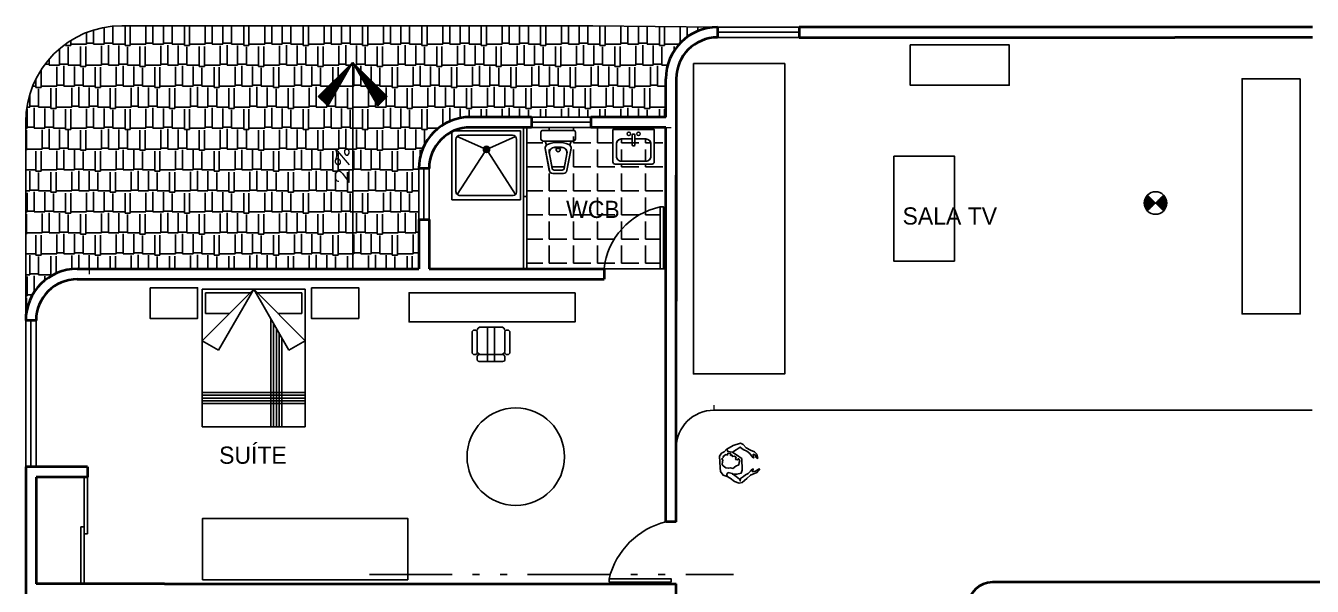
# Model space of a CAD drawing. Header units: millimetres. Extents: x 959 to 1071, y -109 to -6.
# Drawn here: x 1027.56 to 1046.27, y -16.27 to -8.12 of the extents above; entities that cross this region are included whole.
import ezdxf
from ezdxf.enums import TextEntityAlignment as Align

# ---------------------------------------------------------------- set-up
doc = ezdxf.new("R2010")
doc.units = ezdxf.units.MM
doc.linetypes.add('ACAD_ISO10W100', pattern=[18, 12, -3, 0, -3])
doc.linetypes.add('ACAD_ISO12W100', pattern=[21, 12, -3, 0, -3, 0, -3])
for name, color, linetype in [('1E-SIMB', 2, 'Continuous'), ('CORTERS', 1, 'ACAD_ISO12W100'), ('e', 8, 'Continuous'), ('m', 2, 'Continuous'), ('muebless', 90, 'Continuous'), ('prory1', 4, 'Continuous'), ('RARQ', 2, 'Continuous')]:
    doc.layers.add(name, color=color, linetype=linetype)
doc.layers.add('ejes', color=4, linetype='ACAD_ISO10W100', lineweight=0)
doc.layers.add('muro', color=1, linetype='Continuous', lineweight=40)
doc.styles.add('SIMPLEX', font='SIMPLEX', dxfattribs={"height": 0.15})

# ---------------------------------------------------------------- blocks, each defined once
blk = doc.blocks.new('CAMA2')
for p, q in [((-1.5, 0), (-1.5, 2)), ((-0.75, 2), (-1.5, 1.25)), ((-1.5, 2), (0, 2)), ((-1.45, 1.95), (-0.8, 1.95)), ((-1.45, 1.65), (-1.45, 1.95)), ((-0.75, 2), (-1.262, 1.113)), ((-0.75, 2), (-0.238, 1.113)), ((-0.75, 2), (0, 1.25)), ((-0.7, 1.95), (-0.05, 1.95)), ((-0.05, 1.95), (-0.05, 1.65)), ((0, 2), (0, 0)), ((-1.45, 1.65), (-1.1, 1.65)), ((-0.5, 1.567), (-0.5, 0)), ((-0.46, 1.498), (-0.46, 0)), ((-0.4, 1.65), (-0.05, 1.65)), ((-0.42, 1.428), (-0.42, 0)), ((-0.38, 1.359), (-0.38, 0)), ((-1.5, 1.25), (-1.262, 1.113)), ((-0.34, 1.29), (-0.34, 0)), ((0, 1.25), (-0.238, 1.113)), ((0, 0.5), (-1.5, 0.5)), ((0, 0.46), (-1.5, 0.46)), ((0, 0.42), (-1.5, 0.42)), ((0, 0.38), (-1.5, 0.38)), ((0, 0.34), (-1.5, 0.34)), ((0, 0), (-1.5, 0))]:
    blk.add_line(p, q)
blk = doc.blocks.new('*X16')
at = {"color": 0}
for p, q in [((1.246, 13.32), (1.315, 13.32)), ((1.247, 13.33), (1.314, 13.33)), ((1.247, 13.31), (1.313, 13.31)), ((1.25, 13.304), (1.25, 13.337)), ((1.252, 13.34), (1.309, 13.34)), ((1.253, 13.3), (1.308, 13.3)), ((1.26, 13.293), (1.26, 13.349)), ((1.262, 13.35), (1.299, 13.35)), ((1.265, 13.29), (1.296, 13.29)), ((1.27, 13.288), (1.27, 13.354)), ((1.28, 13.286), (1.28, 13.355)), ((1.29, 13.288), (1.29, 13.354)), ((1.3, 13.292), (1.3, 13.349)), ((1.31, 13.303), (1.31, 13.338))]:
    blk.add_line(p, q, dxfattribs=at)
blk = doc.blocks.new('Btp1')
at = {"layer": 'm'}
for p, q in [((0, -0.5), (0, 0.5)), ((0, 0.5), (1, 0.5)), ((0.063, -0.381), (0.063, 0.381)), ((0.081, 0.423), (0.249, 0.045)), ((0.123, 0.441), (0.889, 0.441)), ((0.925, 0.426), (0.306, 0.028)), ((0.939, 0.391), (0.939, -0.381)), ((1, 0.5), (1, -0.5)), ((0.081, -0.423), (0.25, -0.039)), ((0.922, -0.423), (0.306, -0.022)), ((1, -0.5), (0, -0.5)), ((0.889, -0.441), (0.123, -0.441))]:
    blk.add_line(p, q, dxfattribs=at)
for radius in [0.0456, 0.0407]:
    blk.add_circle((0.268, 0.003), radius, dxfattribs=at)
for centre, radius, start, end in [((0.123, 0.381), 0.06, 90, 180), ((0.889, 0.391), 0.05, 360, 90), ((0.123, -0.381), 0.06, 180, 270), ((0.879, -0.381), 0.06, 270, 0)]:
    blk.add_arc(centre, radius, start, end, dxfattribs=at)
blk.add_blockref('*X16', (-1.012, -13.318), dxfattribs=at)
blk = doc.blocks.new('MUBA02PL')
at = {"color": 0, "linetype": 'ByBlock'}
for p, q in [((0.025, -0.225), (0.025, 0.225)), ((0.145, 0.25), (0.05, 0.25)), ((0.18, 0.212), (0.18, 0.215)), ((0.18, 0.212), (0.18, -0.212)), ((0.208, 0.178), (0.238, 0.171)), ((0.609, 0.128), (0.284, 0.187)), ((0.65, -0.079), (0.65, 0.079)), ((0.208, -0.178), (0.238, -0.171)), ((0.284, -0.187), (0.609, -0.128)), ((0.05, -0.25), (0.145, -0.25)), ((0.18, -0.215), (0.18, -0.212))]:
    blk.add_line(p, q, dxfattribs=at)
for points in [[(0.575, 0.089), (0.365, 0.127, 0.467538), (0.27, 0.048), (0.27, -0.048, 0.467538), (0.365, -0.127), (0.575, -0.089, 0.362827), (0.6, -0.059), (0.6, 0.059, 0.362827)], [(0.285, -0.025, 2), (0.285, 0.025)]]:
    blk.add_lwpolyline(points, format="xyb", close=True, dxfattribs=at)
for centre, radius, start, end in [((0.05, 0.225), 0.025, 90, 180), ((0.145, 0.215), 0.035, 0, 90), ((0.215, 0.212), 0.035, 180, 257.3856), ((0.276, 0.138), 0.05, 79.7685, 159.3632), ((0.641, 0), 0.441, 159.3632, 200.6368), ((0.6, 0.079), 0.05, 0, 79.7685), ((0.215, -0.212), 0.035, 102.6144, 180), ((0.276, -0.138), 0.05, 200.6368, 280.2315), ((0.6, -0.079), 0.05, 280.2315, 0), ((0.05, -0.225), 0.025, 180, 270), ((0.145, -0.215), 0.035, 270, 0)]:
    blk.add_arc(centre, radius, start, end, dxfattribs=at)
blk = doc.blocks.new('WC4')
at = {"layer": 'e', "xscale": -1, "rotation": 270}
blk.add_blockref('MUBA02PL', (-0.004, -0.291), dxfattribs=at)
blk = doc.blocks.new('LLAVES')
at = {"color": 0, "linetype": 'ByBlock'}
for p, q in [((0.0154, 0.0047), (0.0154, -0.0047)), ((0.0948, 0.0097), (0.0204, 0.0097)), ((0.0998, -0.0047), (0.0998, 0.0047)), ((0.0204, -0.0097), (0.0948, -0.0097))]:
    blk.add_line(p, q, dxfattribs=at)
for centre in [(0.013, 0.0346), (0.013, -0.0355)]:
    blk.add_circle(centre, 0.013, dxfattribs=at)
for centre, start, end in [((0.0204, 0.0047), 90, 180), ((0.0948, 0.0047), 0, 90), ((0.0204, -0.0047), 180, 270), ((0.0948, -0.0047), 270, 360)]:
    blk.add_arc(centre, 0.005, start, end, dxfattribs=at)
blk = doc.blocks.new('MUBA08PL')
at = {"color": 0, "linetype": 'ByBlock'}
for p, q in [((0.025, -0.3), (0.025, 0.3)), ((0.025, 0.3), (0.495, 0.3)), ((0.233, 0.251), (0.411, 0.251)), ((0.525, 0.27), (0.525, -0.27)), ((0.161, 0.019), (0.161, 0.179)), ((0.483, 0.179), (0.483, -0.179)), ((0.161, -0.179), (0.161, -0.019)), ((0.495, -0.3), (0.025, -0.3)), ((0.411, -0.251), (0.233, -0.251))]:
    blk.add_line(p, q, dxfattribs=at)
for centre, radius, start, end in [((0.233, 0.179), 0.072, 90, 180), ((0.411, 0.179), 0.072, 360, 90), ((0.495, 0.27), 0.03, 360, 90), ((0.233, -0.179), 0.072, 180, 270), ((0.411, -0.179), 0.072, 270, 360), ((0.495, -0.27), 0.03, 270, 360)]:
    blk.add_arc(centre, radius, start, end, dxfattribs=at)
at = {"color": 0, "linetype": 'ByBlock', "xscale": 2, "yscale": 2, "zscale": 2}
blk.add_blockref('LLAVES', (0.06, 0), dxfattribs=at)
blk = doc.blocks.new('LAVABO')
at = {"layer": 'e', "xscale": -1, "rotation": 270}
blk.add_blockref('MUBA08PL', (-0.002, -0.158), dxfattribs=at)
blk = doc.blocks.new('*X21')
at = {"color": 0}
for p, q in [((28.704, 12.739), (28.775, 12.78)), ((28.704, 12.727), (28.783, 12.773)), ((28.705, 12.751), (28.768, 12.787)), ((28.706, 12.717), (28.79, 12.765)), ((28.707, 12.764), (28.761, 12.795)), ((28.708, 12.706), (28.797, 12.758)), ((28.711, 12.697), (28.805, 12.751)), ((28.712, 12.778), (28.753, 12.802)), ((28.715, 12.687), (28.812, 12.743)), ((28.719, 12.794), (28.746, 12.809)), ((28.72, 12.678), (28.816, 12.734)), ((28.725, 12.67), (28.789, 12.707)), ((28.733, 12.813), (28.739, 12.816)), ((28.819, 12.736), (28.918, 12.793)), ((28.827, 12.729), (28.923, 12.784)), ((28.834, 12.721), (28.927, 12.775)), ((28.841, 12.714), (28.93, 12.765)), ((28.844, 12.762), (28.913, 12.802)), ((28.849, 12.707), (28.932, 12.755)), ((28.856, 12.699), (28.933, 12.744)), ((28.863, 12.692), (28.933, 12.733)), ((28.871, 12.789), (28.907, 12.81)), ((28.871, 12.685), (28.932, 12.72)), ((28.878, 12.677), (28.93, 12.707)), ((28.898, 12.816), (28.9, 12.817)), ((28.731, 12.662), (28.762, 12.68)), ((28.885, 12.67), (28.925, 12.693)), ((28.893, 12.663), (28.916, 12.677))]:
    blk.add_line(p, q, dxfattribs=at)
blk = doc.blocks.new('E30')
at = {"layer": '1E-SIMB'}
for p, q in [((0.088, 0.088), (-0.088, -0.088)), ((0.088, -0.088), (-0.088, 0.088))]:
    blk.add_line(p, q, dxfattribs=at)
for start, end in [(135, 225), (45, 135), (315, 45), (225, 315)]:
    blk.add_arc((0, 0), 0.125, start, end, dxfattribs=at)
at = {"layer": '1E-SIMB', "xscale": 1.089468481597521, "yscale": 1.089468481597521, "zscale": 1.089468481597522}
blk.add_blockref('*X21', (-31.397, -13.876), dxfattribs=at)
blk = doc.blocks.new('Eschum13')
at = {"color": 0, "linetype": 'ByBlock'}
for points in [[(-0.081, 0.2), (-0.119, 0.16), (-0.158, 0.138), (-0.185, 0.094), (-0.183, 0.011), (-0.179, -0.075), (-0.173, -0.128), (-0.134, -0.179), (-0.075, -0.202)], [(0.004, 0.153), (0.096, 0.09), (0.139, 0.06), (0.143, -0.109), (0.13, -0.151), (0.066, -0.168), (-0.002, -0.164)]]:
    blk.add_lwpolyline(points, dxfattribs=at)
for points in [[(0.369, 0.068), (0.356, 0.123), (0.322, 0.16), (0.262, 0.181), (0.202, 0.219), (0.156, 0.266), (0.119, 0.285), (0.011, 0.251), (-0.079, 0.198), (-0.066, 0.164), (0.002, 0.155), (0.058, 0.187), (0.098, 0.215), (0.115, 0.228), (0.121, 0.222), (0.158, 0.192), (0.211, 0.168), (0.254, 0.134), (0.277, 0.102), (0.305, 0.07), (0.311, 0.074), (0.302, 0.113), (0.305, 0.123), (0.332, 0.117), (0.349, 0.077), (0.36, 0.064)], [(0.107, 0.032), (0.092, 0.058), (0.07, 0.043), (0.047, 0.047), (0.055, 0.081), (0.026, 0.096), (0.004, 0.09), (-0.009, 0.115), (-0.026, 0.107), (-0.028, 0.139), (-0.066, 0.136), (-0.072, 0.111), (-0.094, 0.119), (-0.134, 0.092), (-0.13, 0.079), (-0.153, 0.058), (-0.138, 0.036), (-0.141, 0.011), (-0.149, -0.025), (-0.132, -0.047), (-0.094, -0.075), (-0.055, -0.079), (-0.026, -0.072), (0.009, -0.083), (0.053, -0.051), (0.094, -0.032), (0.098, 0.004)], [(0.398, -0.089), (0.358, -0.143), (0.3, -0.168), (0.262, -0.181), (0.209, -0.23), (0.145, -0.285), (0.1, -0.296), (0.03, -0.271), (-0.032, -0.224), (-0.075, -0.202), (-0.081, -0.168), (-0.06, -0.143), (-0.002, -0.158), (0.058, -0.202), (0.102, -0.239), (0.115, -0.253), (0.115, -0.266), (0.119, -0.228), (0.162, -0.198), (0.194, -0.177), (0.23, -0.158), (0.262, -0.124), (0.29, -0.092), (0.304, -0.092), (0.292, -0.121), (0.3, -0.132), (0.336, -0.124), (0.366, -0.104), (0.375, -0.094)]]:
    blk.add_lwpolyline(points, close=True, dxfattribs=at)
blk = doc.blocks.new('SIREC')
for p, q in [((-0.245, 0.4), (-0.23, 0.4)), ((-0.2, 0.43), (-0.2, 0.481)), ((-0.172, 0.5), (0.172, 0.5)), ((0.17, 0.4), (-0.17, 0.4)), ((-0.05, 0), (-0.05, 0.5)), ((0.05, 0), (0.05, 0.5)), ((0.2, 0.481), (0.2, 0.43)), ((0.245, 0.4), (0.23, 0.4)), ((-0.275, 0.075), (-0.275, 0.37)), ((-0.2, 0.35), (-0.2, 0.075)), ((-0.2, 0.075), (-0.2, 0.35)), ((-0.2, 0.35), (-0.2, 0.075)), ((-0.2, 0.075), (-0.2, 0.35)), ((0.2, 0.37), (0.2, 0.075)), ((0.2, 0.075), (0.2, 0.35)), ((0.2, 0.35), (0.2, 0.075)), ((0.275, 0.075), (0.275, 0.37)), ((-0.245, 0.045), (-0.23, 0.045)), ((0.15, 0), (-0.15, 0)), ((0.245, 0.045), (0.23, 0.045))]:
    blk.add_line(p, q)
for centre, radius, start, end in [((-0.245, 0.37), 0.03, 90, 180), ((-0.23, 0.37), 0.03, 360, 90), ((-0.172, 0.47), 0.03, 90, 159.444), ((-0.17, 0.43), 0.03, 179.8576, 270), ((-0.15, 0.35), 0.05, 90, 180), ((0.15, 0.35), 0.05, 0, 90), ((0.17, 0.43), 0.03, 270, 0.1424), ((0.172, 0.47), 0.03, 20.556, 90), ((0.23, 0.37), 0.03, 90, 180), ((0.245, 0.37), 0.03, 0, 90), ((-0.245, 0.075), 0.03, 180, 270), ((-0.23, 0.075), 0.03, 270, 0), ((-0.15, 0.05), 0.05, 180, 270), ((0.15, 0.05), 0.05, 270, 0), ((0.23, 0.075), 0.03, 180, 270), ((0.245, 0.075), 0.03, 270, 360)]:
    blk.add_arc(centre, radius, start, end)
blk = doc.blocks.new('*X23')
at = {"color": 0}
for p, q in [((2.403, 0.918), (2.418, 0.918)), ((2.255, 0.756), (2.578, 0.756)), ((2.257, 0.774), (2.56, 0.774)), ((2.275, 0.792), (2.542, 0.792)), ((2.286, 0.738), (2.596, 0.738)), ((2.294, 0.81), (2.525, 0.81)), ((2.312, 0.828), (2.507, 0.828)), ((2.317, 0.72), (2.614, 0.72)), ((2.33, 0.846), (2.489, 0.846)), ((2.348, 0.864), (2.471, 0.864)), ((2.348, 0.702), (2.631, 0.702)), ((2.367, 0.882), (2.454, 0.882)), ((2.38, 0.684), (2.649, 0.684)), ((2.385, 0.9), (2.436, 0.9)), ((2.411, 0.666), (2.667, 0.666)), ((2.442, 0.648), (2.685, 0.648)), ((2.473, 0.63), (2.702, 0.63)), ((2.504, 0.612), (2.72, 0.612)), ((2.535, 0.594), (2.738, 0.594)), ((2.567, 0.576), (2.756, 0.576)), ((2.598, 0.558), (2.774, 0.558)), ((2.629, 0.54), (2.791, 0.54)), ((2.66, 0.522), (2.809, 0.522)), ((2.691, 0.504), (2.827, 0.504)), ((2.723, 0.486), (2.845, 0.486)), ((2.754, 0.468), (2.863, 0.468)), ((2.785, 0.45), (2.88, 0.45)), ((2.816, 0.432), (2.898, 0.432)), ((2.847, 0.414), (2.916, 0.414)), ((2.863, 0.234), (2.925, 0.234)), ((2.878, 0.396), (2.934, 0.396)), ((2.895, 0.252), (2.943, 0.252)), ((2.91, 0.378), (2.951, 0.378)), ((2.926, 0.27), (2.961, 0.27)), ((2.941, 0.36), (2.969, 0.36)), ((2.957, 0.288), (2.978, 0.288)), ((2.972, 0.342), (2.987, 0.342)), ((2.988, 0.306), (2.996, 0.306)), ((3.003, 0.324), (3.005, 0.324)), ((2.458, 0), (2.694, 0)), ((2.489, 0.018), (2.712, 0.018)), ((2.52, 0.036), (2.729, 0.036)), ((2.552, 0.054), (2.747, 0.054)), ((2.583, 0.072), (2.765, 0.072)), ((2.614, 0.09), (2.783, 0.09)), ((2.645, 0.108), (2.801, 0.108)), ((2.676, 0.126), (2.818, 0.126)), ((2.707, 0.144), (2.836, 0.144)), ((2.739, 0.162), (2.854, 0.162)), ((2.77, 0.18), (2.872, 0.18)), ((2.801, 0.198), (2.89, 0.198)), ((2.832, 0.216), (2.907, 0.216)), ((2.248, -0.126), (2.569, -0.126)), ((2.266, -0.144), (2.552, -0.144)), ((2.271, -0.108), (2.587, -0.108)), ((2.284, -0.162), (2.534, -0.162)), ((2.302, -0.09), (2.605, -0.09)), ((2.302, -0.18), (2.516, -0.18)), ((2.321, -0.198), (2.498, -0.198)), ((2.333, -0.072), (2.623, -0.072)), ((2.339, -0.216), (2.481, -0.216)), ((2.365, -0.054), (2.641, -0.054)), ((2.396, -0.036), (2.658, -0.036)), ((2.427, -0.018), (2.676, -0.018)), ((2.357, -0.234), (2.463, -0.234)), ((2.375, -0.252), (2.445, -0.252)), ((2.394, -0.27), (2.427, -0.27))]:
    blk.add_line(p, q, dxfattribs=at)
blk = doc.blocks.new('Rapp1')
at = {"layer": 'RARQ'}
for p, q in [((1.35, 0.468), (1.486, 0.604)), ((1.98, 0.105), (1.486, 0.604)), ((1.98, 0.105), (1.35, 0.468)), ((1.98, 0.102), (-1.02, 0.102)), ((1.98, 0.101), (1.35, -0.263)), ((1.98, 0.101), (1.486, -0.398)), ((1.35, -0.263), (1.486, -0.398))]:
    blk.add_line(p, q, dxfattribs=at)
at = {"layer": 'RARQ', "xscale": 0.8264462809917356, "yscale": 0.8264462809917356, "zscale": 0.8264462809917356}
blk.add_blockref('*X23', (-0.506, -0.161), dxfattribs=at)
at = {"layer": 'RARQ', "style": 'SIMPLEX', "width": 1.5}
blk.add_attdef('PEN', text='', height=0.2, dxfattribs=at).set_placement((0.48, 0.255), align=Align.MIDDLE)

msp = doc.modelspace()

# ---------------------------------------------------------------- hatches: boundary and pattern name
at = {"layer": 'e'}
h = msp.add_hatch(dxfattribs=at)
h.set_pattern_fill('AR-RSHKE', color=256, scale=0.001, style=0)
h.set_pattern_definition([(0, (0, 6.2425), (0.6477, 0.3048), [0.1524, -0.127, 0.1778, -0.0762, 0.2286, -0.1016]), (0, (0.1524, 6.2552), (0.6477, 0.3048), [0.127, -0.4826, 0.1016, -0.1524]), (0, (0.4572, 6.22346), (0.6477, 0.3048), [0.0762, -0.7874]), (90, (0, 6.24251), (-0.2159, 0.3048), [0.2921, -0.9271]), (90, (0.1524, 6.24251), (-0.2159, 0.3048), [0.28575, -0.93345]), (90, (0.2794, 6.24251), (-0.2159, 0.3048), [0.2667, -0.9525]), (90, (0.4572, 6.22346), (-0.2159, 0.3048), [0.2921, -0.9271]), (90, (0.5334, 6.22346), (-0.2159, 0.3048), [0.2921, -0.9271]), (90, (0.762, 6.24251), (-0.2159, 0.3048), [0.2794, -0.9398])])
h.paths.add_polyline_path([(1028.961, -8.12, 0.414214), (1027.561, -9.52), (1027.561, -12.404, -0.414214), (1028.311, -11.654), (1033.278, -11.654), (1033.278, -10.934), (1033.278, -10.197, -0.414214), (1034.028, -9.447), (1034.916, -9.447), (1035.779, -9.447), (1036.873, -9.447), (1036.873, -8.89, -0.414214), (1037.623, -8.14), (1035.808, -8.12)])
h = msp.add_hatch(dxfattribs=at)
h.set_pattern_fill('ANGLE', color=256, scale=0.05, style=0)
h.set_pattern_definition([(0, (0, 6.2425), (0, 0.34925), [0.254, -0.09525]), (90, (0, 6.2425), (-0.34925, 2e-17), [0.254, -0.09525])])
h.paths.add_polyline_path([(1036.873, -10.741), (1036.873, -9.597), (1035.779, -9.597), (1034.85, -9.597), (1034.85, -11.654), (1035.973, -11.654, -0.348813)])
h.paths.add_polyline_path([(1035.154, -9.941, -0.283683), (1035.119, -9.902), (1035.177, -10.226, 0.362827), (1035.227, -10.267), (1035.385, -10.267, 0.362827), (1035.434, -10.226), (1035.493, -9.902, 3.525065), (1035.458, -9.941), (1035.505, -9.732, -0.563956), (1035.556, -9.763), (1035.556, -9.667, 0.414214), (1035.531, -9.642), (1035.081, -9.642, 0.414214), (1035.056, -9.667), (1035.056, -9.763, 1.773189), (1035.107, -9.732)], flags=16)
h.paths.add_polyline_path([(1035.222, -10.217), (1035.162, -9.888), (1035.45, -9.888), (1035.39, -10.217)], flags=0)
h.paths.add_polyline_path([(1036.103, -9.63), (1036.703, -9.63), (1036.703, -10.13), (1036.103, -10.13)], flags=16)
h.paths.add_polyline_path([(1036.152, -9.766), (1036.383, -9.766), (1036.383, -9.696), (1036.422, -9.696), (1036.422, -9.766), (1036.654, -9.766), (1036.654, -10.088), (1036.152, -10.088)], flags=0)
h.paths.add_polyline_path([(1035.331, -9.902), (1035.281, -9.902, 2)], flags=0)
h.paths.add_polyline_path([(1036.359, -9.691, -1), (1036.307, -9.691, -1)], flags=0)
h.paths.add_polyline_path([(1036.5, -9.691, -1), (1036.448, -9.691, -1)], flags=0)
h.paths.add_polyline_path([(1036.79, -11.654), (1036.79, -10.754, 0.326129), (1035.973, -11.654)], flags=17)

# ---------------------------------------------------------------- linework, layer by layer
for p, q in [((1035.808, -8.12), (1028.961, -8.12)), ((1035.808, -8.12), (1037.623, -8.14)), ((1037.623, -8.14), (1038.81, -8.14)), ((1037.623, -8.215), (1038.81, -8.215)), ((1037.623, -8.29), (1038.81, -8.29)), ((1027.561, -12.404), (1027.561, -9.52)), ((1034.916, -9.447), (1035.779, -9.447)), ((1034.916, -9.522), (1035.779, -9.522)), ((1034.916, -9.597), (1035.779, -9.597)), ((1033.278, -10.197), (1033.278, -10.934)), ((1033.353, -10.197), (1033.353, -10.934)), ((1033.428, -10.197), (1033.428, -10.934)), ((1027.561, -14.531), (1027.561, -12.404)), ((1027.636, -14.531), (1027.636, -12.404)), ((1027.711, -14.531), (1027.711, -12.404)), ((1046.273, -13.708), (1037.573, -13.708)), ((1027.911, -16.23), (1029.578, -16.23))]:
    msp.add_line(p, q)
for points in [[(1036.84, -11.654), (1036.84, -10.754), (1036.79, -10.754), (1036.79, -11.654)], [(1036.047, -16.207), (1036.947, -16.207), (1036.947, -16.157), (1036.047, -16.157)]]:
    msp.add_lwpolyline(points, close=True)
for centre, radius, start, end in [((1028.961, -9.52), 1.4, 90, 180), ((1036.998, -11.764), 1.031, 101.6371, 173.8877), ((1037.573, -14.258), 0.55, 90, 180), ((1037.143, -16.425), 1.128, 103.8559, 166.2758)]:
    msp.add_arc(centre, radius, start, end)
at = {"layer": 'CORTERS', "ltscale": 0.1}
msp.add_line((1032.562, -16.096), (1037.856, -16.096), dxfattribs=at)
at = {"layer": 'e'}
msp.add_line((1035.973, -11.654), (1036.873, -11.654), dxfattribs=at)
for points in [[(1036.873, -9.597), (1035.779, -9.597), (1034.916, -9.597), (1034.85, -9.597), (1034.85, -11.654), (1035.973, -11.654, -0.326129), (1036.79, -10.754), (1036.84, -10.754), (1036.84, -11.654), (1036.873, -11.654)], [(1035.385, -10.267), (1035.227, -10.267, -0.362827), (1035.177, -10.226), (1035.119, -9.902, -0.261343), (1035.135, -9.856), (1035.128, -9.825, 0.351104), (1035.094, -9.798), (1035.091, -9.798, -0.414214), (1035.056, -9.763), (1035.056, -9.667, -0.414214), (1035.081, -9.642), (1035.531, -9.642, -0.414214), (1035.556, -9.667), (1035.556, -9.763, -0.414214), (1035.521, -9.798), (1035.518, -9.798, 0.351104), (1035.484, -9.825), (1035.477, -9.856, -0.261343), (1035.493, -9.902), (1035.434, -10.226, -0.362827)], [(1036.103, -10.1), (1036.103, -9.63), (1036.703, -9.63), (1036.703, -10.1, -0.414214), (1036.673, -10.13), (1036.133, -10.13, -0.414214)], [(1036.152, -10.016), (1036.152, -9.838, -0.414214), (1036.224, -9.766), (1036.383, -9.766), (1036.383, -9.706, -0.414214), (1036.393, -9.696), (1036.412, -9.696, -0.414214), (1036.422, -9.706), (1036.422, -9.766), (1036.582, -9.766, -0.414214), (1036.654, -9.838), (1036.654, -10.016, -0.414214), (1036.582, -10.088), (1036.224, -10.088, -0.414214)], [(1036.307, -9.691, -1), (1036.359, -9.691, -1)], [(1036.448, -9.691, -1), (1036.5, -9.691, -1)], [(1035.365, -10.217), (1035.247, -10.217, -0.362827), (1035.217, -10.193), (1035.179, -9.982, -0.467538), (1035.258, -9.888), (1035.354, -9.888, -0.467538), (1035.433, -9.982), (1035.395, -10.193, -0.362827)], [(1035.281, -9.902), (1035.331, -9.902, -2)], [(1036.393, -9.865, -0.000001), (1036.393, -9.865, 0.000001)], [(1036.79, -10.754, 0.326129), (1035.973, -11.654), (1036.79, -11.654)]]:
    msp.add_lwpolyline(points, format="xyb", close=True, dxfattribs=at)
at = {"layer": 'ejes'}
for p, q in [((1029.081, -8.12), (1029.081, -8.195)), ((1036.873, -9.597), (1036.948, -9.597)), ((1028.484, -11.654), (1028.484, -11.729)), ((1037.573, -13.708), (1037.573, -13.633))]:
    msp.add_line(p, q, dxfattribs=at)
at = {"layer": 'muebless'}
for p, q in [((1034.8, -9.604), (1034.8, -11.661)), ((1034.85, -9.604), (1034.85, -11.661)), ((1034.8, -10.604), (1034.85, -10.604)), ((1028.411, -14.681), (1028.411, -16.23)), ((1028.461, -14.681), (1028.461, -15.505)), ((1028.411, -15.405), (1028.361, -15.405)), ((1028.361, -15.405), (1028.361, -16.23)), ((1028.461, -15.505), (1028.411, -15.505))]:
    msp.add_line(p, q, dxfattribs=at)
for points in [[(1040.426, -8.398), (1041.868, -8.398), (1041.868, -8.985), (1040.426, -8.985)], [(1037.274, -8.67), (1038.601, -8.67), (1038.601, -13.182), (1037.274, -13.182)], [(1046.101, -8.891), (1045.253, -8.891), (1045.253, -12.309), (1046.101, -12.309)], [(1040.186, -10.014), (1041.069, -10.014), (1041.069, -11.54), (1040.186, -11.54)], [(1029.371, -11.929), (1030.06, -11.929), (1030.06, -12.373), (1029.371, -12.373)], [(1031.716, -11.929), (1032.405, -11.929), (1032.405, -12.373), (1031.716, -12.373)], [(1035.551, -12.001), (1033.138, -12.001), (1033.138, -12.424), (1035.551, -12.424)], [(1030.134, -16.172), (1033.119, -16.172), (1033.119, -15.281), (1030.134, -15.281)]]:
    msp.add_lwpolyline(points, close=True, dxfattribs=at)
msp.add_circle((1034.689, -14.384), 0.709, dxfattribs=at)
at = {"layer": 'muro'}
for p, q in [((1037.623, -8.14), (1037.623, -8.29)), ((1046.276, -8.141), (1038.81, -8.14)), ((1038.81, -8.14), (1038.81, -8.29)), ((1038.81, -8.29), (1044.276, -8.291)), ((1046.276, -8.291), (1044.276, -8.291)), ((1036.873, -9.447), (1036.873, -8.89)), ((1037.023, -8.89), (1037.023, -12.122)), ((1034.916, -9.447), (1034.028, -9.447)), ((1034.916, -9.447), (1034.916, -9.597)), ((1036.873, -9.447), (1035.779, -9.447)), ((1035.779, -9.447), (1035.779, -9.597)), ((1034.916, -9.597), (1034.028, -9.597)), ((1036.873, -9.597), (1035.779, -9.597)), ((1036.873, -15.33), (1036.873, -9.597)), ((1033.428, -10.197), (1033.278, -10.197)), ((1037.023, -13.021), (1037.023, -10.29)), ((1033.278, -10.934), (1033.278, -11.654)), ((1033.278, -10.934), (1033.428, -10.934)), ((1033.428, -10.934), (1033.428, -11.654)), ((1028.311, -11.654), (1033.278, -11.654)), ((1033.428, -11.654), (1035.973, -11.654)), ((1033.428, -11.654), (1035.973, -11.654)), ((1033.673, -11.654), (1035.973, -11.654)), ((1035.973, -11.654), (1035.973, -11.804)), ((1028.311, -11.804), (1035.973, -11.804)), ((1027.711, -12.404), (1027.561, -12.404)), ((1037.023, -14.258), (1037.023, -13.021)), ((1037.023, -15.33), (1037.023, -14.258)), ((1027.561, -14.531), (1027.561, -16.38)), ((1028.461, -14.531), (1027.561, -14.531)), ((1028.461, -14.531), (1028.461, -14.681)), ((1027.711, -14.681), (1027.711, -16.23)), ((1028.461, -14.681), (1027.711, -14.681)), ((1037.023, -15.33), (1036.873, -15.33)), ((1029.578, -16.23), (1027.711, -16.23)), ((1029.578, -16.23), (1030.221, -16.23)), ((1030.221, -16.23), (1031.866, -16.23)), ((1031.866, -16.23), (1032.623, -16.23)), ((1032.623, -16.23), (1037.023, -16.23)), ((1037.023, -19.846), (1037.023, -16.23)), ((1046.426, -16.208), (1041.623, -16.208))]:
    msp.add_line(p, q, dxfattribs=at)
for centre, radius in [((1037.623, -8.89), 0.75), ((1037.623, -8.89), 0.6), ((1034.028, -10.197), 0.75), ((1034.028, -10.197), 0.6), ((1028.311, -12.404), 0.75), ((1028.311, -12.404), 0.6), ((1041.623, -16.558), 0.35)]:
    msp.add_arc(centre, radius, 90, 180, dxfattribs=at)

# ---------------------------------------------------------------- block references
at = {"xscale": 1.311365528314953, "yscale": 1.311365528314953, "zscale": 1.311365528314953}
msp.add_blockref('E30', (1043.995, -10.697), dxfattribs=at)
at = {"layer": 'muebless'}
for name, p, rotation in [('Btp1', (1034.26, -9.649), 270), ('WC4', (1035.302, -9.908), 180), ('LAVABO', (1036.401, -9.763), 180), ('SIREC', (1034.329, -12.499), 180)]:
    msp.add_blockref(name, p, dxfattribs=dict(at, rotation=rotation))
for name, p in [('CAMA2', (1031.627, -13.951)), ('Eschum13', (1037.839, -14.472))]:
    msp.add_blockref(name, p, dxfattribs=at)
at = {"layer": 'prory1', "rotation": 90}
msp.add_blockref('Rapp1', (1032.421, -10.634), dxfattribs=at).add_auto_attribs({'PEN': '2%'})

# ---------------------------------------------------------------- texts
for s, p in [('WCB', (1035.421, -10.914)), ('SALA TV', (1040.315, -11.01)), ('SUÍTE', (1030.374, -14.487))]:
    msp.add_text(s, height=0.25).set_placement(p)

doc.saveas('drawing.dxf')
